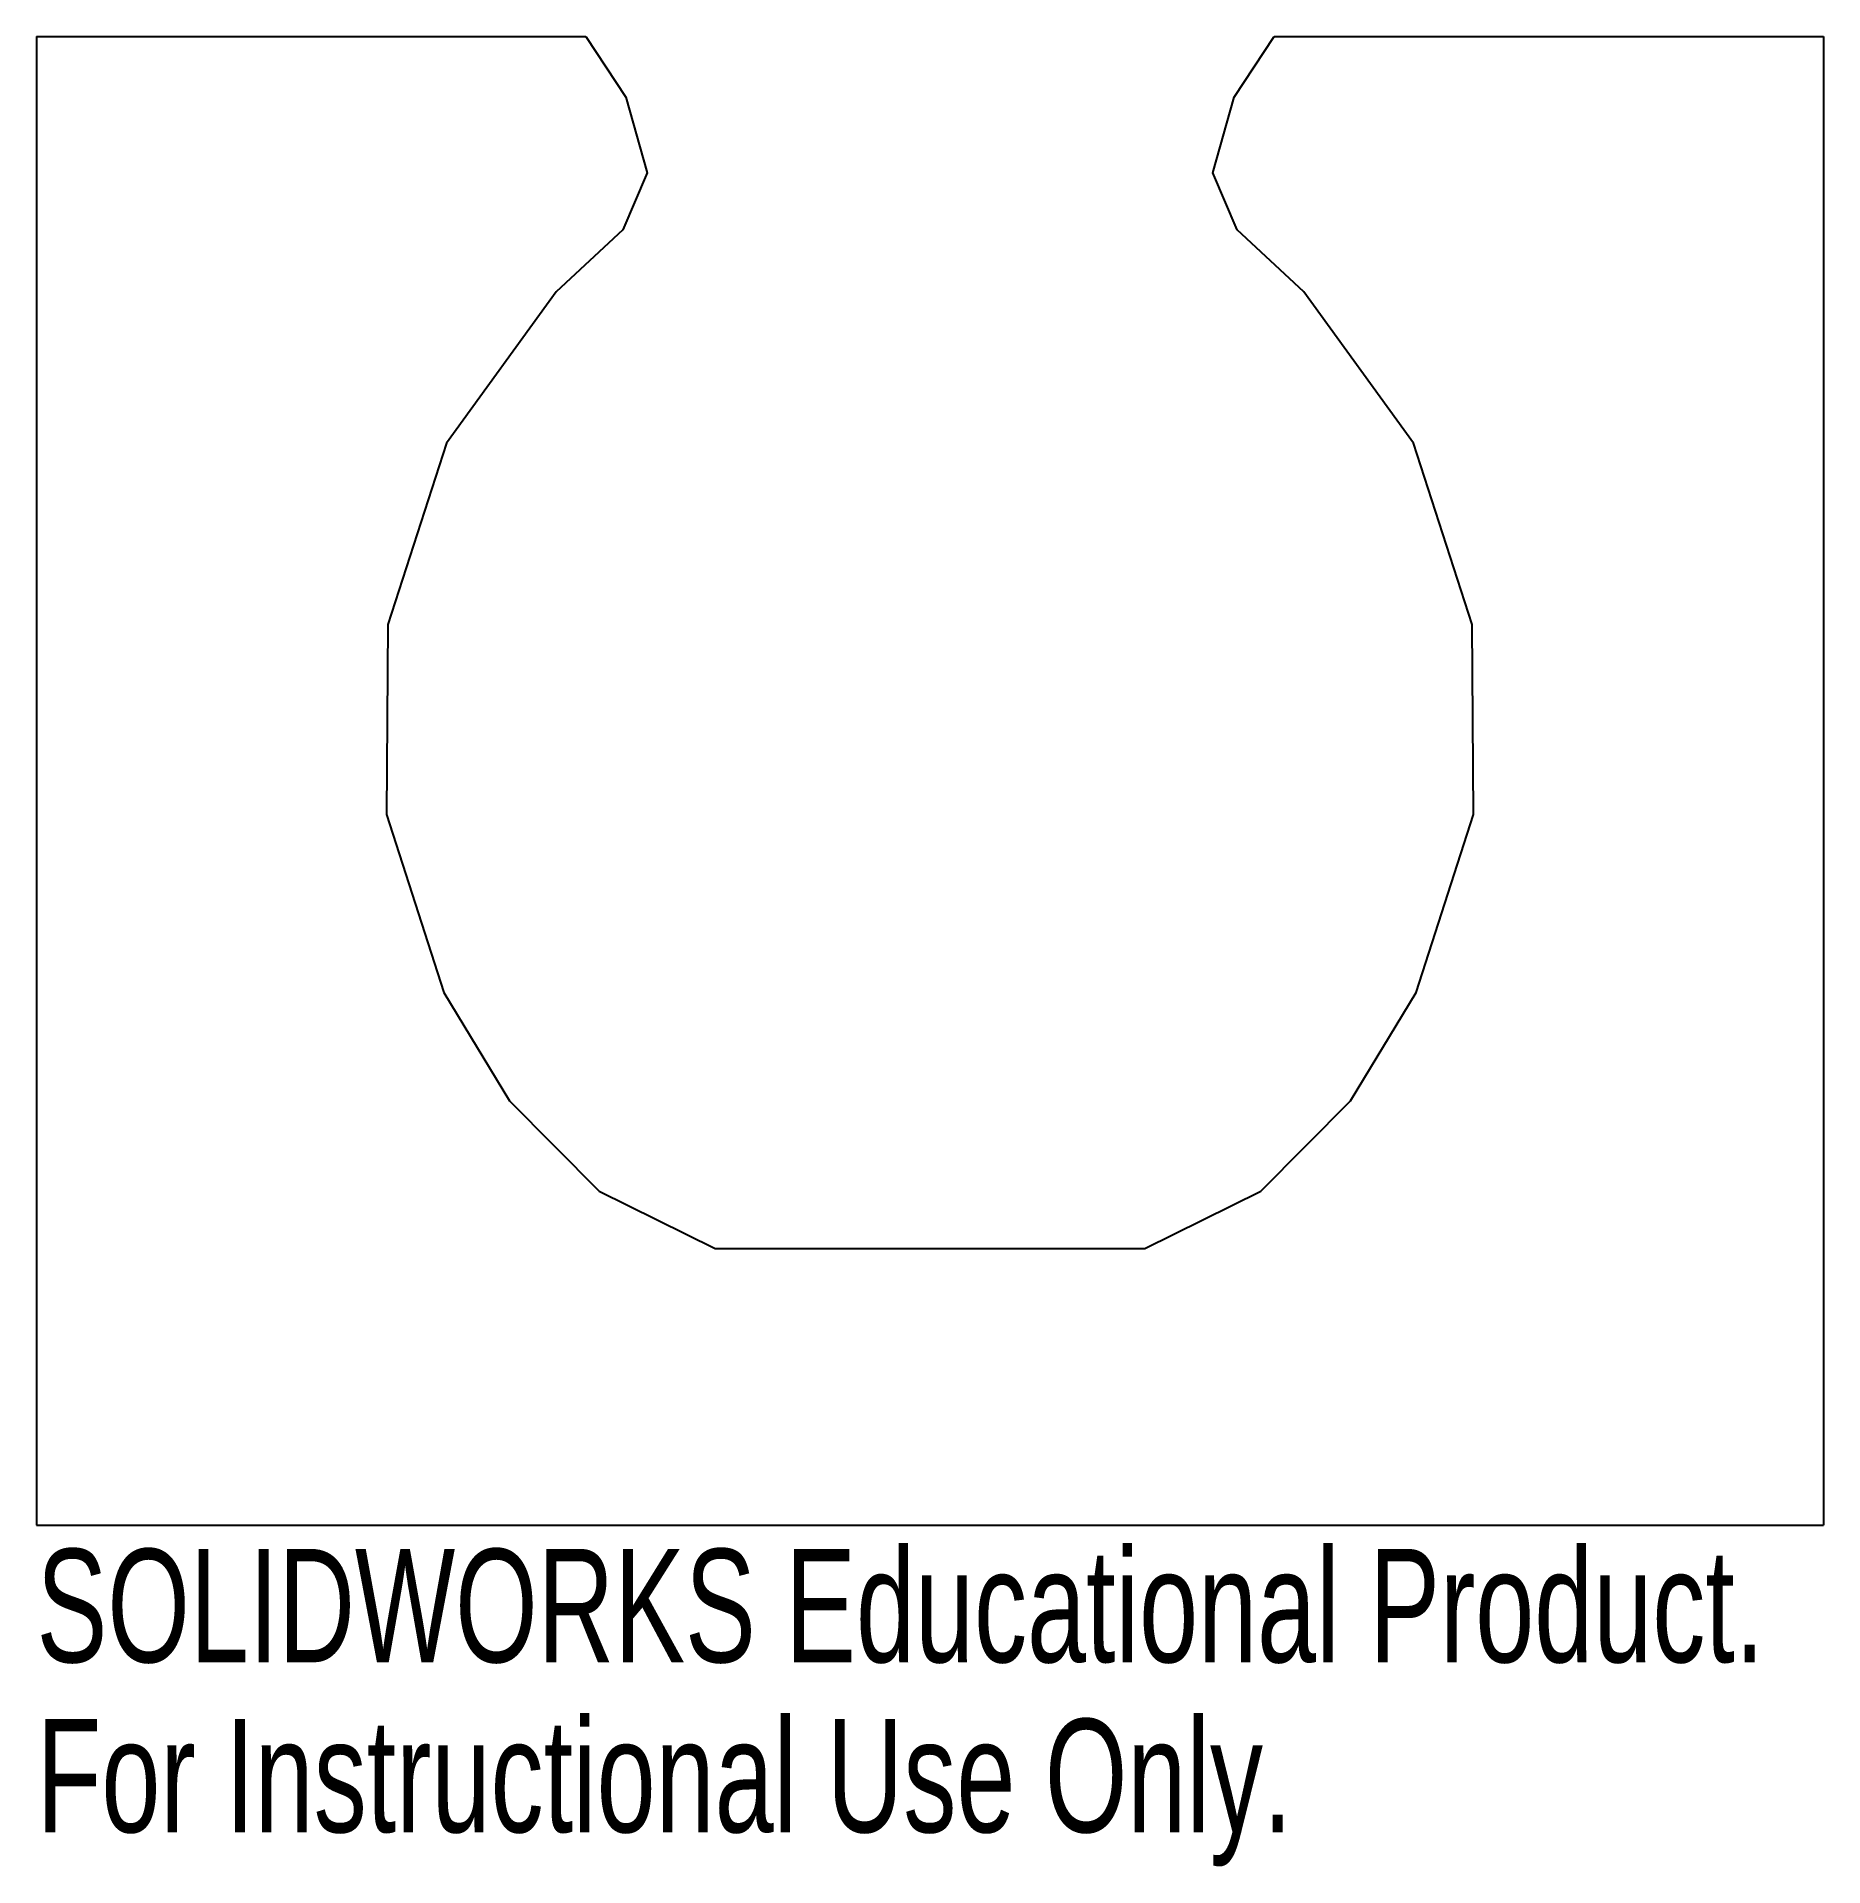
# Model space of a CAD drawing. Header units: inches. Extents: x 1.73 to 4.73, y 0.01 to 3.09.
import ezdxf

# ---------------------------------------------------------------- set-up
doc = ezdxf.new("R2010")
doc.units = ezdxf.units.IN
doc.header["$MEASUREMENT"] = 0
doc.styles.add('SLDTEXTSTYLE0', font='TXT', dxfattribs={"width": 0.7})

msp = doc.modelspace()

# ---------------------------------------------------------------- linework, layer by layer
at = {"color": 7, "linetype": 'Continuous'}
for p, q in [((1.7312, 3.0872), (2.6532, 3.0872)), ((1.7312, 3.0872), (1.7312, 0.5872)), ((3.8093, 3.0872), (4.7312, 3.0872)), ((4.7312, 3.0872), (4.7312, 0.5872)), ((2.8704, 1.0515), (3.5921, 1.0515)), ((1.7312, 0.5872), (4.7312, 0.5872))]:
    msp.add_line(p, q, dxfattribs=at)
at = {"color": 7, "linetype": 'Continuous', "flags": 128}
for points in [[(2.6532, 3.0872), (2.7206, 2.9855), (2.7563, 2.8583), (2.7155, 2.7625), (2.6038, 2.6585), (2.4196, 2.4042), (2.3209, 2.0997), (2.3185, 1.7807), (2.4148, 1.4816), (2.5253, 1.2998), (2.6759, 1.148), (2.8704, 1.0515)], [(3.5921, 1.0515), (3.7866, 1.148), (3.9371, 1.2998), (4.0477, 1.4816), (4.144, 1.7807), (4.1416, 2.0997), (4.0429, 2.4042), (3.8587, 2.6585), (3.747, 2.7625), (3.7061, 2.8583), (3.7418, 2.9855), (3.8093, 3.0872)]]:
    msp.add_lwpolyline(points, dxfattribs=at)

# ---------------------------------------------------------------- texts
at = {"color": 7, "linetype": 'Continuous', "char_height": 0.1903, "attachment_point": 1, "style": 'SLDTEXTSTYLE0'}
for s, insert in [('SOLIDWORKS Educational Product.', (1.7312, 0.5471)), ('For Instructional Use Only.', (1.7312, 0.2616))]:
    msp.add_mtext(s, dxfattribs=dict(at, insert=insert))

doc.saveas('drawing.dxf')
